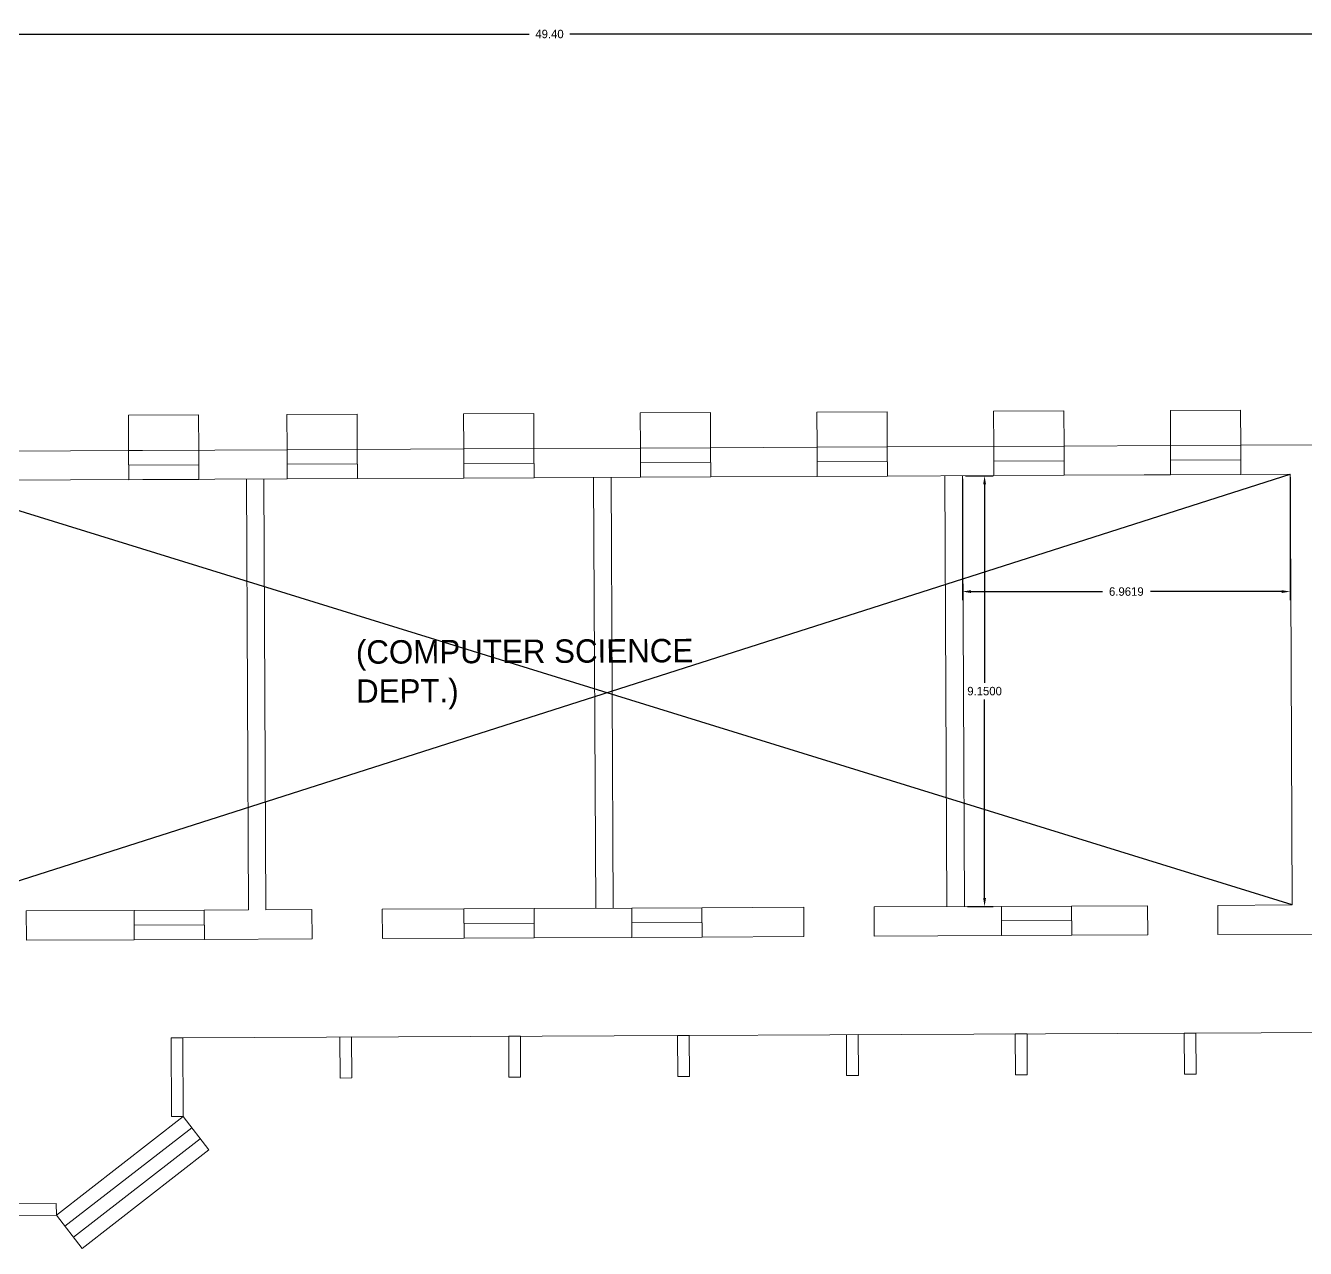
# Model space of a CAD drawing. Header units: inches. Extents: x -40 to 263, y -17 to 199.
# Drawn here: x 47.02 to 74.21, y 60.59 to 86.56 of the extents above; entities that cross this region are included whole.
import ezdxf

# ---------------------------------------------------------------- set-up
doc = ezdxf.new("R2010")
doc.units = ezdxf.units.IN
doc.header["$MEASUREMENT"] = 0
doc.layers.add('window', color=7, linetype='Continuous', lineweight=13)
doc.styles.add('LGL', font='')
doc.styles.get('LGL').set_extended_font_data('LithographLight')
doc.dimstyles.get("Standard").update_dxf_attribs({"dimtxt": 0.18, "dimasz": 0.18, "dimexe": 0.18, "dimexo": 0.0625, "dimgap": 0.09, "dimtad": 0, "dimtih": 1, "dimtoh": 1, "dimdec": 4, "dimzin": 0, "dimdsep": 46, "dimtxsty": 'Standard', "dimcen": 0.09, "dimadec": 0, "dimazin": 0, "dimtfac": 1, "dimtdec": 4, "dimtofl": 0, "dimtmove": 0, "dimatfit": 3, "dimfxl": 1, "dimtolj": 1, "dimtzin": 0, "dimarcsym": 0})

# ---------------------------------------------------------------- blocks, each defined once
blk = doc.blocks.new('*D24')
at = {"color": 0, "lineweight": -2, "transparency": 16777216}
for p, q in [((73.887, 76.971), (73.887, 74.361)), ((66.925, 76.938), (66.925, 74.361)), ((67.105, 74.541), (69.896, 74.541)), ((73.707, 74.541), (70.916, 74.541))]:
    blk.add_line(p, q, dxfattribs=at)
at = {"color": 0, "transparency": 16777216}
for points in [[(67.105, 74.571), (67.105, 74.511), (66.925, 74.541)], [(73.707, 74.571), (73.707, 74.511), (73.887, 74.541)]]:
    blk.add_solid(points, dxfattribs=at)
at = {"layer": 'Defpoints', "color": 0, "transparency": 16777216}
for p in [(66.925, 77.001), (73.887, 77.034), (73.887, 74.541)]:
    blk.add_point(p, dxfattribs=at)
at = {"color": 0, "transparency": 16777216, "insert": (70.406, 74.541), "char_height": 0.18, "attachment_point": 5}
blk.add_mtext('\\A1;6.9619', dxfattribs=at)
blk = doc.blocks.new('*D25')
at = {"color": 0, "lineweight": -2, "transparency": 16777216}
for p, q in [((66.987, 77.001), (67.574, 77.001)), ((67.394, 76.821), (67.394, 72.606)), ((67.394, 68.031), (67.394, 72.246)), ((67.03, 67.851), (67.574, 67.851))]:
    blk.add_line(p, q, dxfattribs=at)
at = {"color": 0, "transparency": 16777216}
for points in [[(67.364, 76.821), (67.424, 76.821), (67.394, 77.001)], [(67.364, 68.031), (67.424, 68.031), (67.394, 67.851)]]:
    blk.add_solid(points, dxfattribs=at)
at = {"layer": 'Defpoints', "color": 0, "transparency": 16777216}
for p in [(66.925, 77.001), (66.968, 67.851), (67.394, 67.851)]:
    blk.add_point(p, dxfattribs=at)
at = {"color": 0, "transparency": 16777216, "insert": (67.394, 72.426), "char_height": 0.18, "attachment_point": 5}
blk.add_mtext('\\A1;9.1500', dxfattribs=at)
blk = doc.blocks.new('*D40')
at = {"color": 0, "lineweight": -2, "transparency": 16777216}
for p, q in [((33.451, 77.528), (33.451, 86.564)), ((82.847, 77.76), (82.847, 86.564)), ((33.631, 86.384), (57.714, 86.384)), ((82.667, 86.384), (58.584, 86.384))]:
    blk.add_line(p, q, dxfattribs=at)
at = {"color": 0, "transparency": 16777216}
for points in [[(33.631, 86.414), (33.631, 86.354), (33.451, 86.384)], [(82.667, 86.414), (82.667, 86.354), (82.847, 86.384)]]:
    blk.add_solid(points, dxfattribs=at)
at = {"layer": 'Defpoints', "color": 0, "transparency": 16777216}
for p in [(82.847, 86.384), (82.847, 77.697), (33.451, 77.466)]:
    blk.add_point(p, dxfattribs=at)
at = {"color": 0, "transparency": 16777216, "insert": (58.149, 86.384), "char_height": 0.18, "attachment_point": 5}
blk.add_mtext('\\A1;49.40', dxfattribs=at)

msp = doc.modelspace()

# ---------------------------------------------------------------- linework, layer by layer
for p, q in [((44.83854, 67.74743), (73.88663, 77.03356)), ((73.92946, 67.8836), (44.79571, 76.89739))]:
    msp.add_line(p, q)
at = {"layer": 'window'}
for p, q in [((56.3233, 78.3189), (57.81514, 78.32589)), ((56.32679, 77.57298), (56.3233, 78.3189)), ((57.81863, 77.57996), (57.81514, 78.32589)), ((60.07776, 78.33648), (61.5696, 78.34346)), ((60.08125, 77.59056), (60.07776, 78.33648)), ((61.5731, 77.59754), (61.5696, 78.34346)), ((63.83223, 78.35405), (65.32407, 78.36103)), ((63.83572, 77.60813), (63.83223, 78.35405)), ((65.32756, 77.61511), (65.32407, 78.36103)), ((67.5867, 78.37162), (69.07854, 78.37861)), ((67.59019, 77.6257), (67.5867, 78.37162)), ((69.08203, 77.63269), (69.07854, 78.37861)), ((71.34117, 78.3892), (72.83301, 78.39618)), ((71.34466, 77.64328), (71.34117, 78.3892)), ((72.8365, 77.65026), (72.83301, 78.39618)), ((49.20159, 78.28557), (50.69343, 78.29255)), ((49.20508, 77.53965), (49.20159, 78.28557)), ((50.69693, 77.54663), (50.69343, 78.29255)), ((52.56883, 78.30133), (54.06067, 78.30831)), ((52.57232, 77.55541), (52.56883, 78.30133)), ((54.06416, 77.56239), (54.06067, 78.30831)), ((52.57232, 77.55541), (36.16432, 77.4786)), ((49.20508, 77.53965), (50.69693, 77.54663)), ((49.20508, 77.53965), (49.20799, 76.91805)), ((50.69984, 76.92503), (50.69693, 77.54663)), ((52.57232, 77.55541), (54.06416, 77.56239)), ((52.57232, 77.55541), (52.57523, 76.93381)), ((56.32679, 77.57298), (54.06416, 77.56239)), ((54.06707, 76.94079), (54.06416, 77.56239)), ((56.32679, 77.57298), (57.81863, 77.57996)), ((56.32679, 77.57298), (56.3297, 76.95138)), ((60.08125, 77.59056), (57.81863, 77.57996)), ((57.82154, 76.95836), (57.81863, 77.57996)), ((60.08125, 77.59056), (61.5731, 77.59754)), ((60.08125, 77.59056), (60.08416, 76.96895)), ((63.83572, 77.60813), (61.5731, 77.59754)), ((61.57601, 76.97594), (61.5731, 77.59754)), ((63.83572, 77.60813), (65.32756, 77.61511)), ((63.83572, 77.60813), (63.83863, 76.98653)), ((67.59019, 77.6257), (65.32756, 77.61511)), ((65.33047, 76.99351), (65.32756, 77.61511)), ((67.59019, 77.6257), (69.08203, 77.63269)), ((67.59019, 77.6257), (67.5931, 77.0041)), ((71.34466, 77.64328), (69.08203, 77.63269)), ((69.08494, 77.01109), (69.08203, 77.63269)), ((71.34466, 77.64328), (72.8365, 77.65026)), ((71.34466, 77.64328), (71.34757, 77.02168)), ((75.09913, 77.66085), (72.8365, 77.65026)), ((72.83941, 77.02866), (72.8365, 77.65026)), ((50.69838, 77.23583), (49.20654, 77.22885)), ((54.06562, 77.25159), (52.57377, 77.24461)), ((57.82008, 77.26916), (56.32824, 77.26218)), ((61.57455, 77.28674), (60.08271, 77.27976)), ((65.32902, 77.30431), (63.83718, 77.29733)), ((69.08349, 77.32189), (67.59165, 77.3149)), ((72.83796, 77.33946), (71.34611, 77.33248)), ((56.3297, 76.95138), (57.82154, 76.95836)), ((60.08416, 76.96895), (57.82154, 76.95836)), ((59.08756, 76.96429), (59.13039, 67.81433)), ((59.46052, 76.96604), (59.50335, 67.81607)), ((60.08416, 76.96895), (61.57601, 76.97594)), ((63.83863, 76.98653), (61.57601, 76.97594)), ((63.83863, 76.98653), (65.33047, 76.99351)), ((67.5931, 77.0041), (65.33047, 76.99351)), ((66.55174, 76.99923), (66.59457, 67.84927)), ((66.9247, 77.00097), (66.96753, 67.85101)), ((67.5931, 77.0041), (69.08494, 77.01109)), ((70.78457, 77.01904), (69.08494, 77.01109)), ((71.34757, 77.02168), (70.78457, 77.01904)), ((71.34757, 77.02168), (72.83941, 77.02866)), ((73.88663, 77.03356), (72.83941, 77.02866)), ((73.88663, 77.03356), (73.89782, 74.64196)), ((52.57523, 76.93381), (36.16723, 76.857)), ((49.20799, 76.91805), (50.69984, 76.92503)), ((51.70791, 76.92975), (51.75074, 67.77979)), ((52.08087, 76.93149), (52.1237, 67.78153)), ((52.57523, 76.93381), (54.06707, 76.94079)), ((56.3297, 76.95138), (54.06707, 76.94079)), ((73.89782, 74.64196), (73.92946, 67.8836)), ((49.32268, 67.76842), (47.03233, 67.7577)), ((47.03233, 67.7577), (47.03523, 67.1361)), ((49.32268, 67.76842), (50.81453, 67.7754)), ((49.32268, 67.76842), (49.32559, 67.14682)), ((51.75074, 67.77979), (50.81453, 67.7754)), ((50.81453, 67.7754), (50.81744, 67.1538)), ((53.10302, 67.78612), (52.1237, 67.78153)), ((53.10302, 67.78612), (53.10593, 67.16451)), ((56.3305, 67.80122), (54.59486, 67.7931)), ((54.59486, 67.7931), (54.59777, 67.1715)), ((56.3305, 67.80122), (57.82234, 67.80821)), ((56.3305, 67.80122), (56.33341, 67.17962)), ((59.89685, 67.81792), (57.82234, 67.80821)), ((57.82234, 67.80821), (57.82525, 67.1866)), ((59.89685, 67.81792), (61.38869, 67.8249)), ((59.89685, 67.81792), (59.89976, 67.19632)), ((59.89685, 67.81792), (59.89976, 67.19632)), ((63.55354, 67.83503), (61.38869, 67.8249)), ((61.38869, 67.8249), (61.3916, 67.2033)), ((61.38869, 67.8249), (61.3916, 67.2033)), ((63.55354, 67.83503), (63.55645, 67.21343)), ((67.75078, 67.85468), (65.04539, 67.84202)), ((65.04539, 67.84202), (65.04829, 67.22041)), ((67.75078, 67.85468), (69.24263, 67.86166)), ((67.75078, 67.85468), (67.75369, 67.23308)), ((70.85708, 67.86922), (69.24263, 67.86166)), ((69.24263, 67.86166), (69.24553, 67.24006)), ((70.85708, 67.86922), (70.85999, 67.24762)), ((70.85708, 67.86922), (70.85999, 67.24762)), ((73.92946, 67.8836), (72.34893, 67.8762)), ((72.34893, 67.8762), (72.35183, 67.2546)), ((72.34893, 67.8762), (72.35183, 67.2546)), ((49.32414, 67.45762), (50.81598, 67.4646)), ((56.33196, 67.49042), (57.8238, 67.49741)), ((59.89831, 67.50712), (61.39015, 67.5141)), ((67.75224, 67.54388), (69.24408, 67.55086)), ((56.33341, 67.17962), (54.59777, 67.1715)), ((56.33341, 67.17962), (57.82525, 67.1866)), ((59.89976, 67.19632), (57.82525, 67.1866)), ((59.89976, 67.19632), (61.3916, 67.2033)), ((63.55645, 67.21343), (61.3916, 67.2033)), ((67.75369, 67.23308), (65.04829, 67.22041)), ((67.75369, 67.23308), (69.24553, 67.24006)), ((70.85999, 67.24762), (69.24553, 67.24006)), ((74.52121, 67.26476), (72.35183, 67.2546)), ((49.32559, 67.14682), (47.03523, 67.1361)), ((49.32559, 67.14682), (50.81744, 67.1538)), ((53.10593, 67.16451), (50.81744, 67.1538)), ((50.35613, 65.06302), (80.57984, 65.20449)), ((47.6716, 61.2959), (50.36396, 63.38905)), ((50.36396, 63.38905), (50.91336, 62.68237)), ((47.85473, 61.06034), (50.54709, 63.15349)), ((48.03787, 60.82479), (50.73023, 62.91793)), ((48.221, 60.58923), (50.91336, 62.68237)), ((47.6716, 61.2959), (48.221, 60.58923))]:
    msp.add_line(p, q, dxfattribs=at)
for points in [[(50.36396, 63.38905), (50.35613, 65.06302), (50.10749, 65.06186), (50.11532, 63.38789)], [(53.94808, 64.20957), (53.944, 65.07981), (53.69536, 65.07865), (53.69944, 64.20841)], [(57.53596, 64.22637), (57.53188, 65.09661), (57.28324, 65.09544), (57.28732, 64.2252)], [(61.12384, 64.24316), (61.11976, 65.1134), (60.87112, 65.11224), (60.8752, 64.242)], [(64.71172, 64.25996), (64.70764, 65.1302), (64.459, 65.12903), (64.46307, 64.25879)], [(68.29959, 64.27675), (68.29552, 65.14699), (68.04688, 65.14583), (68.05095, 64.27559)], [(71.88747, 64.29354), (71.8834, 65.16378), (71.63476, 65.16262), (71.63883, 64.29238)], [(47.67044, 61.54454), (45.99647, 61.53671), (45.99763, 61.28807), (47.6716, 61.2959)]]:
    msp.add_lwpolyline(points, close=True, dxfattribs=at)

# ---------------------------------------------------------------- texts
at = {"layer": 'window', "insert": (54.0348, 73.50461), "char_height": 0.497286, "width": 8.4994461, "attachment_point": 1, "rotation": 0.268191, "style": 'LGL'}
msp.add_mtext('(COMPUTER SCIENCE DEPT.)', dxfattribs=at)

# ---------------------------------------------------------------- dimensions: what is measured, and where the dimension line sits
dim = msp.add_linear_dim(base=(82.8472, 86.38354), p1=(33.45139, 77.46591), p2=(82.8472, 77.69712), dimstyle='Standard', override={"dimdec": 2})
dim.commit()
dim.dimension.update_dxf_attribs({"geometry": '*D40', "text_midpoint": (58.14929, 86.38354)})
dim = msp.add_linear_dim(base=(73.88663, 74.54147), p1=(66.9247, 77.00097), p2=(73.88663, 77.03356), dimstyle='Standard')
dim.commit()
dim.dimension.update_dxf_attribs({"geometry": '*D24', "text_midpoint": (70.40566, 74.54147)})
dim = msp.add_linear_dim(base=(67.3937, 67.85101), p1=(66.9247, 77.00097), p2=(66.96753, 67.85101), angle=90, dimstyle='Standard')
dim.commit()
dim.dimension.update_dxf_attribs({"geometry": '*D25', "text_midpoint": (67.3937, 72.42599)})

doc.saveas('drawing.dxf')
